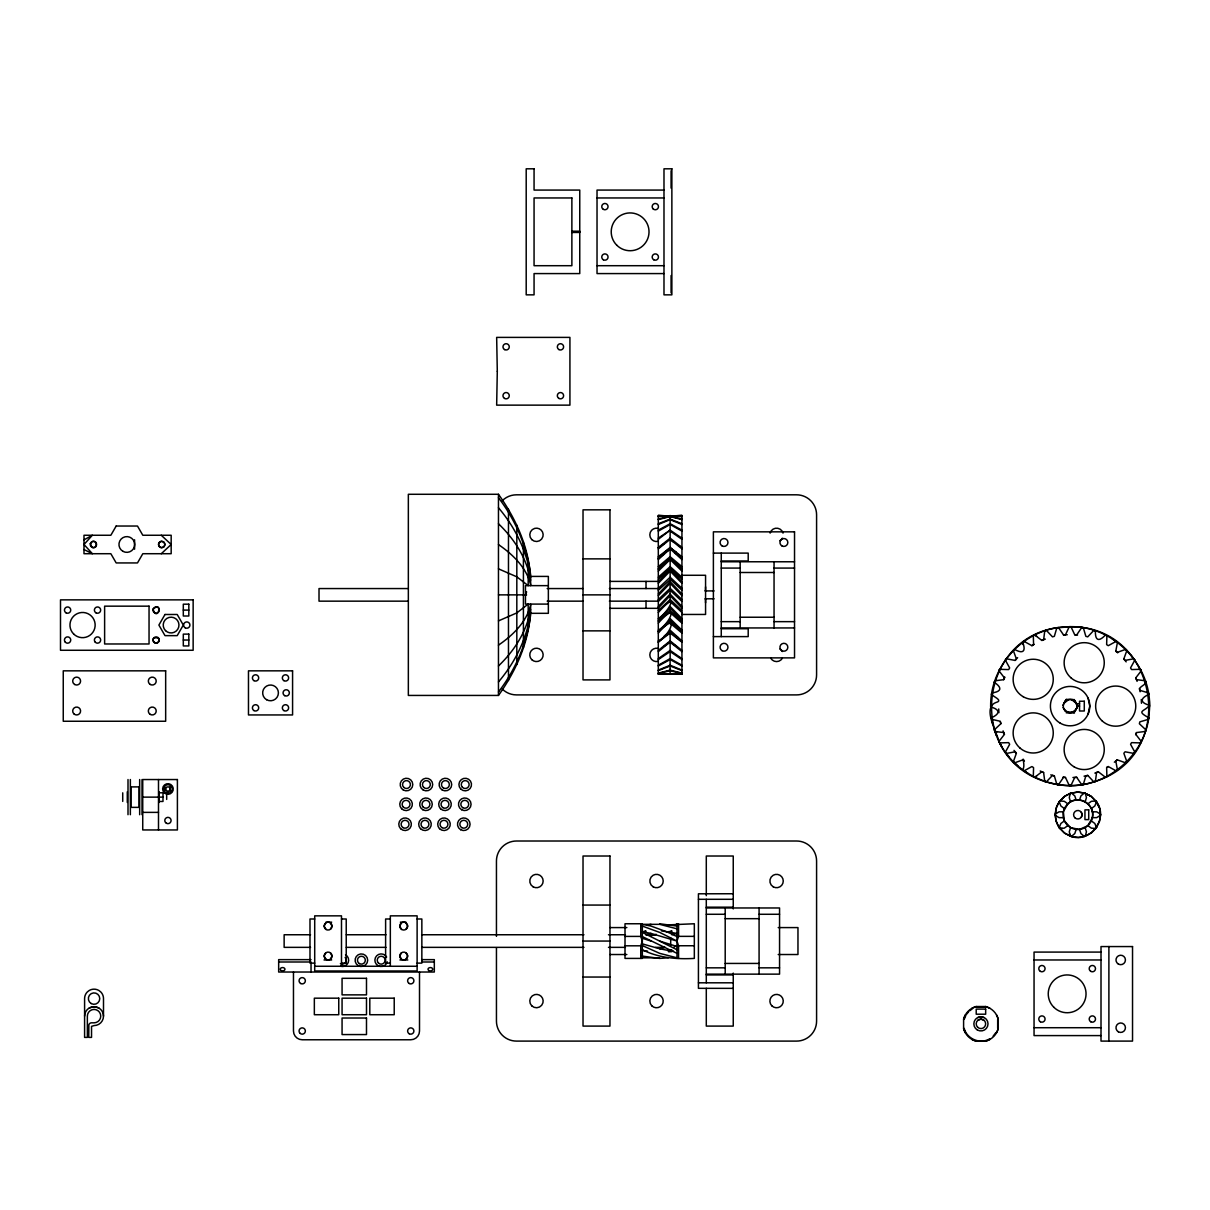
<?xml version="1.0" encoding="UTF-8"?>
<svg xmlns="http://www.w3.org/2000/svg" width="1210" height="1210" viewBox="0 0 1210 1210"><rect width="100%" height="100%" fill="white"/><g stroke="black" fill="none" stroke-linecap="round" stroke-linejoin="round"><path stroke-width="1.5" d="M1000.216 721.251L991.807 719.36L991.55 717.712C1000.413 713.734 1000.08 709.483 990.703 706.958C989.568 668.434 1020.272 632.467 1058.508 627.567L1063.514 634.887L1065.466 634.796L1069.262 626.72C1113.986 625.025 1153.569 666.967 1149.318 711.51C1147.503 756.22 1102.582 792.399 1058.508 784.67C961.405 769.59 973.747 626.236 1070.895 626.735C1159.165 626.205 1179.81 756.326 1093.87 781.857C1057.918 793.866 1015.235 775.791 998.991 741.458C996.737 731.929 982.127 707.744 995.891 702.526C1003.559 700.65 993.788 696.899 991.55 694.525L991.807 692.876C1001.472 691.833 1002.47 687.688 994.333 682.38L994.847 680.791L1003.695 679.672L1004.587 677.539M1067.946 803.727C1077.687 794.047 1095.746 804.378 1092.358 817.673L1096.699 817.627L1100.525 815.268L1099.587 808.235L1095.912 801.02C1109.661 817.597 1090.407 844.126 1070.336 836.14L1069.277 831.754L1070.578 827.61L1079.396 829.455M1136.553 732.595L1135.63 734.636L1136.508 732.564L1145.356 731.445L1145.87 729.857L1139.366 723.746L1139.82 721.856L1148.396 719.36L1148.653 717.712C1135.509 710.467 1144.539 711.919 1149.5 705.279C1140.122 702.753 1139.775 698.488 1148.653 694.525L1148.396 692.861L1139.865 690.365C1137.748 686.206 1147.655 685.208 1145.356 680.791L1136.553 679.642L1135.766 677.872L1141.227 670.809L1140.455 669.311L1131.592 669.584L1130.533 667.935L1134.829 660.131L1133.846 658.769L1125.119 660.403L1123.818 658.966L1126.843 650.572L1125.648 649.377L1117.284 652.371M705.536 590.767L705.566 586.85M990.703 706.958L990.718 705.324M681.941 588.287L670.128 577.246L670.143 569.532L658.3 581.617M681.941 590.223L670.098 579.167L670.128 588.302L681.941 599.495M658.3 583.265L670.128 571.135L670.143 569.577L681.941 581.617M658.3 569.532L670.143 558.067L670.143 566.658L681.941 577.231M681.941 606.452L670.098 594.065L670.128 599.525L658.3 610.596M658.3 539.312L670.143 530.177L658.3 538.132M134.582 549.219L134.582 539.766M681.941 620.201L670.143 608.116L670.128 610.627L658.3 621.32M548.357 585.64L525.458 585.64L525.458 604.092L548.357 604.092M681.941 631.65L670.143 620.201L670.128 621.229M1045.334 639.107L1041.84 640.453L1034.792 634.993L1033.31 635.749L1033.582 644.673L1031.918 645.686L1024.114 641.391L1022.753 642.374C1026.201 651.449 1022.979 654.232 1014.555 649.377L1013.345 650.572L1016.385 658.966L1015.114 660.433L1006.357 658.769L1005.359 660.146L1009.669 667.935L1008.656 669.599L999.732 669.327L998.976 670.824L1004.436 677.872L1003.695 679.672M530.63 611.837L530.524 613.319L548.357 613.319L548.357 576.414L530.524 576.414L530.63 577.896M1077.581 634.978L1074.737 634.781L1070.941 626.72L1069.262 626.72M1062.894 777.259L1065.466 777.44L1069.262 785.517L1070.941 785.517L1074.737 777.501L1076.673 777.289L1081.695 784.67L1083.343 784.413L1085.854 775.882L1087.729 775.383L1093.84 781.887L1095.428 781.373L1096.562 772.57L1098.347 771.783L1105.396 777.243L1106.893 776.487L1106.636 767.609L1108.269 766.55L1116.089 770.846L1117.45 769.862L1115.802 761.135L1117.253 759.835L1125.648 762.86L1126.843 761.665L1123.848 753.301L1125.073 751.788L1133.861 753.422L1134.829 752.106L1130.563 744.316L1131.547 742.637L1140.47 742.91L1141.227 741.412L1135.797 734.379M1063.514 777.334L1058.508 784.67L1056.844 784.413L1054.349 775.897L1052.473 775.383L1046.363 781.887L1044.759 781.373L1043.625 772.57L1041.855 771.783L1034.792 777.243L1033.31 776.487L1033.567 767.609L1031.918 766.55L1024.114 770.846L1022.753 769.862C1025.914 764.75 1020.847 754.949 1024.416 761.09M1074.737 634.781L1076.673 634.947L1081.695 627.567L1083.343 627.824L1085.854 636.339L1087.729 636.853L1093.84 630.349L1095.428 630.864C1094.944 640.574 1098.877 642.207 1105.396 634.993L1106.893 635.749L1106.636 644.627L1108.269 645.686L1116.089 641.391L1117.45 642.374L1115.802 651.101L1117.737 652.795M1076.174 829.425L1074.783 833.554L1071.349 836.473L1070.336 836.14M1079.532 800.037L1080.923 795.908L1084.341 792.989L1091.617 796.694L1096.517 801.837L1094.808 805.996L1091.314 808.582M997.675 1028.349L997.675 1019.38M1100.525 814.254L1099.587 821.227L1095.882 828.502L1091.39 828.154L1087.851 825.628L1092.343 817.809A14.792 14.792 0 0 0 1073.3 800.657A14.792 14.792 0 0 0 1067.976 825.719A14.792 14.792 0 0 0 1092.343 817.809M681.941 642.207L670.128 631.423L664.23 636.082M530.63 585.64C531.19 552.667 517.411 520.723 498.459 494.285L408.345 494.285L408.345 695.432L498.459 695.432C517.411 668.994 531.19 637.05 530.63 604.092M991.534 694.555L991.822 692.906M530.63 614.801C527.106 642.858 515.596 669.599 498.459 692.014M1148.381 719.33L1148.653 717.712M530.63 612.744C527.046 638.381 515.188 662.354 498.459 681.956M1054.349 775.897L1050.749 774.869M1069.247 626.72L1070.895 626.735L1056.829 627.824L1054.349 636.339L1052.473 636.853L1046.363 630.349L1044.744 630.864L1043.655 639.712L1041.84 640.453M1072.756 699.425L1066.237 699.425C1053.592 716.35 1086.61 716.35 1073.966 699.425L1077.838 706.111L1074.692 711.556M530.63 609.462C526.849 631.363 514.341 650.798 498.459 665.984M1022.934 759.835L1014.555 762.86L1013.36 761.665L1016.385 753.27L1014.025 750.366M525.79 594.866L526.592 591.796M1071.304 836.443L1064.951 833.403L1059.189 827.625L1060.898 823.466L1064.392 820.879L1070.442 827.564M1004.754 677.025L1004.436 677.872M1088.092 714.127L1089.786 706.111L1088.092 698.11M530.63 605.182C526.229 622.424 512.692 635.401 498.459 645.157M1085.128 801.852L1086.429 797.708L1085.37 793.321L1078.382 792.051L1070.336 793.321L1069.277 797.692L1070.578 801.852M640.755 958.411L640.755 945.812L642.328 941.077L640.755 936.404L640.755 923.759M678.568 923.759L678.568 936.359L676.995 941.077L678.568 945.751L678.568 958.411M994.317 682.395L994.847 680.822M1145.356 731.445L1145.87 729.857M1043.625 772.57L1040.222 770.997M963.599 1019.183L965.338 1014.948M996.526 1032.78L998.265 1028.53L998.265 1019.138A17.969 17.969 0 0 0 985.666 1006.523L976.213 1006.523A17.969 17.969 0 0 0 963.599 1019.138L963.599 1028.591L965.338 1032.78M964.188 1019.38L965.928 1015.19M1016.385 753.27L1015.114 751.803L1006.357 753.467L1005.374 752.106L1009.669 744.286L1008.656 742.637L999.732 742.91L998.976 741.412L1004.436 734.364L1003.09 730.87M1014.524 649.422L1013.345 650.572M658.3 556.691L670.128 547.691L681.941 556.691M1064.316 820.758L1063.363 811.653L1067.855 803.833L1064.301 801.307L1059.824 800.959C1053.88 808.976 1053.88 820.41 1059.794 828.442L1064.301 828.154L1067.84 825.628M1059.824 800.959L1056.451 807.206L1055.165 815.268L1059.007 817.627L1063.348 817.673M1062.864 705.264L1066.237 699.425M1073.966 712.811L1077.339 706.973M1076.174 800.037L1074.783 795.908L1071.349 792.989L1064.951 796.059L1059.219 801.807L1064.089 796.694L1070.336 793.321M1059.839 800.944L1059.219 801.791L1064.089 796.694M1005.359 660.146L1006.342 658.815M1081.332 817.113L1082.103 814.738L1081.332 812.349M966.851 1013.995L968.681 1011.605M993.183 1036.108L995.951 1032.523M1115.771 651.131L1117.253 652.402M1004.436 734.364L1003.695 732.564L994.847 731.445L994.333 729.857L1000.836 723.746L1000.443 721.947M1015.114 660.433L1017.625 657.665M1087.851 803.833L1091.39 801.307L1095.882 800.959L1096.517 801.837L1090.755 796.059L1084.402 793.019M658.3 594.019L670.143 581.617M658.3 595.698L670.128 583.296L681.941 595.698M658.3 606.452L670.098 594.065L670.143 595.698L658.3 608.116M670.143 608.116L658.3 620.201M658.3 618.597C670.37 610.49 679.173 589.3 658.3 612.502M658.3 571.12L670.128 559.58L681.941 571.12M670.143 620.201L658.3 631.65M658.3 630.168C670.809 623.059 679.082 600.009 658.3 623.12M681.941 601.446L670.143 590.253L658.3 601.446M658.3 599.495L670.143 588.332M658.3 590.223L670.416 579.424M658.3 588.287L670.128 577.246M670.098 601.491L681.941 612.502M161.293 553.711L171.17 544.485L161.263 535.259M658.3 559.564L670.128 548.886L670.143 547.555L658.3 558.067M658.3 579.121L670.143 568.398M670.143 631.665L658.3 642.207M658.3 577.231L670.143 566.658M670.098 612.547L681.941 623.12M658.3 640.861C672.2 633.904 678.356 610.203 658.3 633.042M658.3 568.413L670.098 557.901M1123.818 658.966L1126.177 661.87M658.3 566.613L670.128 556.706L681.941 566.613M658.3 548.871L670.128 539.327L670.143 538.163L658.3 547.51M658.3 631.378L670.143 621.35L681.941 631.378M676.027 646.095L670.098 642.026L658.3 651.6M1046.332 630.365L1044.744 630.864M1114.35 762.194L1117.253 759.835M658.3 558.355L664.23 553.635M681.941 642.026L670.098 633.057L658.3 642.026M658.3 650.42L670.143 640.861L670.098 633.057M325.793 922.943L324.159 926.089L325.793 929.235M330.406 929.235L332.039 926.089L330.406 922.943M325.793 952.875L324.159 956.021L325.793 959.182M330.406 959.182L332.039 956.021L330.406 952.875M401.417 922.943L399.784 926.089L401.417 929.235M406.031 929.235L407.664 926.089L406.031 922.943M401.417 952.875L399.784 956.021L401.417 959.182M406.031 959.182L407.664 956.021L406.031 952.875M969.875 1010.683L972.265 1008.853M977.786 1020.378L980.932 1019.138L984.093 1020.378M667.164 551.427L670.098 549.204M1022.949 644.506L1022.753 642.374L1024.114 641.391M1031.918 645.686L1034.111 644.325M1091.314 820.879L1094.808 823.466L1096.517 827.625L1091.617 832.767L1084.341 836.473L1080.923 833.554L1079.532 829.425L1087.76 825.734M1022.737 642.389L1024.083 641.421M658.3 547.707L664.23 543.638M664.23 646.095L670.143 642.056M658.3 658.603L670.143 650.42L681.941 658.603M658.3 659.586L670.143 651.6L681.941 659.586M1033.31 776.487L1034.792 777.243L1036.607 776.094M681.941 665.228L670.098 658.618L658.3 665.228M658.3 531.114L670.128 524.505L681.941 531.114M1106.681 767.473L1108.269 766.55M658.3 530.131L670.143 523.733L681.941 530.131M681.941 665.984L670.143 659.586L658.3 665.984M83.989 539.872L92.353 535.259L83.989 544.485L92.399 553.711L83.989 549.537M670.098 558.37L681.941 568.413M1033.295 635.764L1034.792 634.993L1036.607 636.142M674.106 946.961L676.995 945.57M1068.611 699.592L1064.059 703.207A6.7 6.7 0 0 1 1076.129 703.207L1077.838 706.111M658.3 524.505L670.128 519.619L681.941 524.505M658.3 523.733L670.143 519.09L681.941 523.733M156.937 643.07C165.634 636.006 146.622 636.006 155.319 643.07M89.328 1007.945L94.047 1006.675L98.781 1007.945M645.807 930.989L642.328 932.411L676.995 949.744M676.995 928.826L659.662 924.349L642.328 924.349L650.995 926.073L668.328 932.411L671.792 930.989M977.786 1017.565L980.932 1016.778L984.093 1017.565M989.598 1038.876C980.191 1044.533 966.835 1038.997 964.188 1028.349M972.023 1008.263L976.258 1006.523M963.599 1028.591A17.969 17.969 0 0 0 976.213 1041.19L985.666 1041.19L989.856 1039.45M498.459 620.896L516.821 612.91L528.18 604.092L528.18 630.546M1094.853 773.114L1098.347 771.783M658.3 670.113L670.143 665.228L681.941 670.113M658.3 670.642L670.143 665.984L681.941 670.642M658.3 516.579L681.941 515.46L681.941 674.257L658.3 674.257L658.3 515.46L681.941 516.579M1093.84 781.887L1095.428 781.373L1093.87 781.857M658.3 519.604L670.128 516.579L681.941 519.604M658.3 519.09L670.143 516.307L681.941 519.09M670.143 670.642L658.3 673.425L670.143 674.257L681.941 673.41L670.143 670.642L670.128 669.236M645.807 934.77L650.995 933.424L676.995 941.077L659.662 932.411L642.328 926.073M650.995 935.663L656.198 934.317M671.792 934.77L676.995 933.424L661.401 930.838M642.328 943.891L659.662 948.746L664.865 947.4M658.3 673.153L670.098 670.113L681.941 673.153M1056.844 784.413L1058.508 784.67M1084.069 776.17L1087.745 775.428M1092.358 811.789L1096.699 811.834L1100.525 814.194M647.531 925.03L650.995 924.349M664.865 925.03L694.328 923.759L694.328 958.411C676.587 959.424 658.421 957.866 642.328 949.744M673.531 925.03L676.995 924.349M659.662 948.746L668.328 950.47L671.792 949.774M1070.381 793.321L1077.308 792.051L1084.341 792.989M1081.695 784.67L1083.343 784.413L1081.725 784.655M680.474 673.35L658.3 674.257M976.455 1007.113L985.424 1007.113M645.807 931.277L642.328 931.7L650.995 933.424M668.328 931.7L671.792 931.277M671.792 951.12L668.328 951.544L671.792 951.695M658.3 516.307L668.646 516.141M671.595 516.141L681.941 516.307M642.328 957.821L659.662 957.821M668.328 957.821L659.662 958.411L642.328 956.097M1095.383 630.864L1093.825 630.334M1063.514 634.947L1067.25 634.736M1072.937 777.485L1076.673 777.289M676.027 515.778L681.941 515.46M663.987 190.076L597.029 190.076L597.029 273.581L663.987 273.581M597.029 197.956L663.987 197.956M571.876 231.201L579.756 231.201M571.876 231.745L579.756 231.745M571.876 232.456L579.756 232.456M597.029 265.701L663.987 265.701M713.386 553.106L748.203 553.106L748.203 560.986L721.266 560.986M583.023 558.869L609.961 558.869M721.266 561.773L794.531 561.773M721.266 568.08L740.172 568.08M774.052 568.08L794.531 568.08M670.098 568.443L681.941 579.121M740.172 572.496L774.052 572.496M681.956 575.279L705.566 575.279L705.566 614.453L681.956 614.453M610.021 581.39L658.588 581.39M407.634 588.559L319.016 588.559L319.016 601.158L407.634 601.158M547.177 588.559L582.993 588.559M609.401 588.559L658.421 588.559M670.098 590.253L670.098 595.698M705.006 590.919L714.066 590.919M498.459 594.866L526.592 594.866M583.023 594.866L609.961 594.866M705.006 598.799L714.066 598.799M670.143 599.54L681.623 610.294M547.177 601.158L582.993 601.158M609.401 601.158L658.421 601.158M610.021 608.327L658.588 608.327M183.3 610.097L188.821 610.097M670.098 610.642L681.941 621.32M740.172 617.236L774.052 617.236M721.266 621.653L740.172 621.653M774.052 621.653L794.531 621.653M721.266 627.945L794.531 627.945M721.266 628.731L748.203 628.731L748.203 636.611L713.386 636.611M583.023 630.864L609.961 630.864M183.3 640.029L188.821 640.029M1076.25 703.736L1079.547 703.736M1076.794 706.111L1079.547 706.111M1066.237 712.811L1074.51 712.811M159.206 792.792L162.987 792.792L162.987 801.459L159.206 801.459M142.735 797.133L158.495 797.133M159.206 797.133L162.987 797.133M142.735 812.379L158.495 812.379M733.245 893.751L698.427 893.797L698.427 988.328L733.245 988.358M698.427 899.302L733.245 899.302M583.023 905.065L609.961 905.065M706.292 907.182L733.245 907.182M706.292 907.969L779.558 907.969L779.558 974.141L706.292 974.141M706.292 914.276L725.198 914.276M759.078 914.276L779.558 914.276M725.198 918.677L759.078 918.677M314.706 918.995L309.987 918.995L309.987 963.115L314.706 963.115M341.492 918.995L346.226 918.995L346.226 963.115L341.492 963.115M390.331 918.995L385.612 918.995L385.612 963.115L390.331 963.115M417.117 918.995L421.851 918.995L421.851 963.115L417.117 963.115M325.883 922.156L331.646 922.156M400.359 922.156L405.94 922.156M610.021 927.586L626.856 927.586M778.212 927.586L797.965 927.586L797.965 954.524L778.212 954.524M310.546 934.755L284.138 934.755L284.138 947.354L310.546 947.354M346.302 934.755L385.975 934.755M421.624 934.755L583.961 934.755M608.464 934.755L625.434 934.755M646.185 934.755L655.608 934.755M625.01 936.404L640.755 936.404M678.568 936.359L694.328 936.359M583.023 941.062L609.961 941.062M625.01 945.812L640.755 945.812M678.568 945.751L694.328 945.751M346.302 947.354L385.975 947.354M421.624 947.354L583.961 947.354M608.464 947.354L625.434 947.354M655.608 947.354L665.031 947.354M1101.009 952.088L1034.051 952.088L1034.051 1035.594L1101.009 1035.594M610.021 954.524L626.856 954.524M311.03 959.636L278.663 959.636L278.663 972.023L434.314 972.023L434.314 959.636L421.73 959.636M324.023 959.969L331.646 959.969M399.92 959.969L407.815 959.969M1034.051 959.969L1101.009 959.969M278.663 961.995L311.03 961.995L311.03 972.023M421.73 961.995L434.314 961.995M725.198 963.432L759.078 963.432M314.706 966.261L417.117 966.261M706.292 967.834L725.198 967.834M759.078 967.834L779.558 967.834M706.292 974.927L733.245 974.927M583.023 977.045L609.961 977.045M698.427 982.807L733.245 982.807M1034.051 1027.714L1101.009 1027.714M1059.794 828.442L1062.335 828.457M658.3 515.46L664.23 515.778M681.941 674.257L659.783 673.35M659.662 923.759L676.995 926.073M1063.514 777.289L1065.466 777.44M668.328 950.47L673.531 951.12M642.328 950.47L647.531 951.12M1071.349 836.473L1078.382 837.411L1085.309 836.14L1086.429 831.769L1085.128 827.61M676.995 957.821L659.662 953.344L642.328 945.57M1063.348 811.789L1059.007 811.834L1055.165 814.194L1056.118 821.227L1059.173 827.61M994.847 731.445L996.934 731.914M1022.798 769.893L1027.895 773.371M676.995 946.492L659.662 941.077M642.328 938.279L650.995 941.077M498.459 568.836L516.821 576.822L528.18 585.625L528.18 559.186M985.606 1006.523L989.856 1008.263M972.023 1039.45L976.258 1041.19M676.995 953.344L642.328 936.601M1126.797 650.541L1125.633 649.362M1013.36 761.665L1017.897 765.945M670.098 673.395L670.098 659.359M1064.392 808.582L1060.898 805.996L1059.189 801.837M1084.387 793.019L1090.755 796.059M1071.591 699.592L1076.129 703.207M668.328 932.411L676.995 936.601M1106.893 635.749L1105.38 634.978L1106.847 635.749M1033.34 776.487L1034.792 777.243M672.049 541.112L674.152 542.443M670.143 530.177L681.941 538.132M1005.404 752.151L1009.17 757.052M670.128 531.13L681.941 539.312M1117.405 642.344L1112.308 638.85M677.509 544.651L681.941 547.707M678.099 637.64L676.027 636.082M670.098 547.737L676.451 552.395M498.459 544.576C512.692 554.331 526.229 567.308 530.63 584.536M676.027 553.635L674.983 552.819M681.941 651.6L670.143 642.207M681.941 650.42L670.143 640.892M679.581 556.464L681.941 558.355M681.941 547.51L670.143 538.163L670.128 539.327L681.941 548.871M681.941 633.042L670.143 623.15M681.941 640.861L670.143 630.213M1141.196 670.794L1140.47 669.327M998.991 741.458L1001.956 746.888M681.941 558.067L670.143 547.555L670.128 548.886L681.941 559.564M670.143 558.112L681.941 569.532M681.941 630.168L670.143 618.643M670.128 571.135L681.941 583.265M681.941 618.597L670.143 606.512M681.941 608.116L670.143 595.698M670.143 581.662L681.941 594.019M1059.189 827.625L1064.089 832.767L1070.305 836.125L1069.519 833.705M498.459 523.748C514.341 538.934 526.849 558.37 530.63 580.271M994.333 729.857L996.42 735.725M498.459 507.761C515.188 527.363 527.046 551.352 530.63 576.989M1134.829 660.131L1131.017 655.185M498.459 497.718C515.596 520.134 527.106 546.875 530.63 574.916M1063.136 707.457L1065.466 711.48M991.55 717.757L992.699 723.837M1095.897 801.005L1099.255 807.206M996.526 1014.948L998.265 1019.183M1135.766 677.872L1137.097 681.351M1145.341 680.761L1145.84 682.349M1000.836 723.746L1000.322 721.553M1139.366 688.49L1140.122 691.772M1148.381 692.846L1148.638 694.495M1141.272 699.531L1141.469 703.282M998.719 708.954L998.916 712.69M670.128 658.769L670.143 659.586M1149.318 700.726L1149.485 706.912M705.536 598.965L705.566 602.867M1108.889 946.568L1108.889 1041.099M774.052 561.773L774.052 627.945M759.078 907.969L759.078 974.141M740.172 561.773L740.172 627.945M733.245 908.937L733.245 856.014L706.292 856.014L706.292 895.702M733.245 973.082L733.245 1026.095L706.292 1026.095L706.292 988.298M725.198 907.969L725.198 974.141M721.266 553.106L721.266 636.611M706.292 899.302L706.292 982.807M676.995 923.759L676.995 958.411M671.081 170.776L671.081 188.11M671.081 275.547L671.081 292.88M670.688 937.901L670.688 945.509M670.128 515.46L670.128 556.676M670.098 568.398L670.098 569.577M670.098 642.026L670.143 650.451M670.143 651.237L670.143 658.633M646.019 581.39L646.019 588.574M646.019 601.143L646.019 608.327M523.416 541.853L523.416 647.879M516.821 525.14L516.821 664.592M508.472 509.213L508.472 680.504M498.459 494.285L498.459 695.432M496.448 936.343L496.448 861.021A20.01 20.01 0 0 1 516.458 841.01L796.573 841.01A20.01 20.01 0 0 1 816.584 861.021L816.584 1021.089A20.01 20.01 0 0 1 796.573 1041.099L516.458 1041.099A20.01 20.01 0 0 1 496.448 1021.089L496.448 947.642M419.507 972.023L419.507 1031.026A8.742 8.742 0 0 1 410.765 1039.768L302.213 1039.768A8.742 8.742 0 0 1 293.47 1031.026L293.47 972.023M390.331 966.261L390.331 915.849L417.117 915.849L417.117 970.995L314.706 970.995L314.706 915.849L341.492 915.849L341.492 966.261M166.678 794.834L166.678 799.432M159.206 791.794L159.206 802.457M158.495 779.542L158.495 829.954M142.024 779.542L142.024 814.708M139.664 779.542L139.664 814.708M130.362 779.542L130.362 814.708M128.003 779.542L128.003 814.708M127.292 791.794L127.292 802.457M122.724 792.837L122.724 801.413M103.5 1016.128L103.5 998.598A9.453 9.453 0 0 0 100.732 991.913L98.781 990.415A9.453 9.453 0 0 0 89.328 990.415L87.362 991.913A9.453 9.453 0 0 0 84.594 998.598L84.594 1037.393L87.362 1037.393L87.362 1016.128A6.7 6.7 0 0 1 94.047 1009.427A6.7 6.7 0 0 1 100.748 1016.128A6.7 6.7 0 0 1 94.047 1022.828L91.537 1022.813A2.768 2.768 0 0 0 88.859 1024.87L88.769 1037.393L91.537 1037.393L91.537 1026.367L94.047 1025.581A9.453 9.453 0 0 0 103.5 1016.128A9.453 9.453 0 0 0 94.047 1006.675A9.453 9.453 0 0 0 84.594 1016.128M387.261 961.829A6.307 6.307 0 0 1 378.034 965.656A6.307 6.307 0 0 1 376.718 955.749A6.307 6.307 0 0 1 386.64 957.049M345.531 954.75A6.307 6.307 0 0 1 340.736 966.291M345.152 957.413A3.933 3.933 0 0 1 340.403 963.614M170.671 790.569A3.146 3.146 0 0 1 170.171 791.219M167.948 792.142A3.146 3.146 0 0 1 167.131 792.036M165.21 790.569A3.146 3.146 0 0 1 164.908 789.812M164.908 788.179A3.146 3.146 0 0 1 165.21 787.423M170.171 786.772A3.146 3.146 0 0 1 170.671 787.423M1076.129 709.03A6.7 6.7 0 0 1 1064.059 709.03M782.371 538.178A6.7 6.7 0 0 1 779.921 540.643M770.105 533.111A6.7 6.7 0 0 1 783.036 533.111M502.301 500.683A20.01 20.01 0 0 1 516.458 494.814L796.573 494.814A20.01 20.01 0 0 1 816.584 514.825L816.584 674.893A20.01 20.01 0 0 1 796.573 694.903L516.458 694.903A20.01 20.01 0 0 1 502.301 689.05M658.255 661.356A6.7 6.7 0 0 1 649.815 654.897A6.7 6.7 0 0 1 658.255 648.424M782.371 658.24A6.7 6.7 0 0 1 770.77 658.24M779.921 649.089A6.7 6.7 0 0 1 782.371 651.54M658.255 541.309A6.7 6.7 0 0 1 649.815 534.835A6.7 6.7 0 0 1 658.255 528.377M998.265 1028.591A17.969 17.969 0 0 1 985.666 1041.19M670.143 523.733L670.143 523.764M1140.47 742.864L1141.227 741.412L1140.47 742.91M90.402 543.683L91.869 547.222A3.222 3.176 82.5 0 0 96.18 546.073L96.165 542.912A3.222 3.176 -82.5 0 0 91.869 541.762L90.402 543.683M153.08 609.28C157.376 622.968 163.653 599.57 153.08 609.28M164.878 544.485L163.955 546.723L161.716 547.646A3.207 3.176 -82.5 0 1 158.994 546.073L158.571 544.485A3.146 3.101 82.5 0 1 158.994 542.912A3.207 3.176 82.5 0 1 161.716 541.339L163.955 542.261L164.878 544.485A3.146 3.146 0 0 1 160.143 547.222A3.146 3.146 0 0 1 160.143 541.762A3.146 3.146 0 0 1 164.878 544.485M1133.861 753.422L1134.829 752.106L1133.846 753.467M1125.663 762.814L1126.843 761.665L1125.648 762.86M999.732 669.327L998.961 670.839L999.732 669.372M116.175 526.032L110.851 535.259L83.989 535.259L83.989 553.711L110.851 553.711L116.175 562.937L137.486 562.937L142.81 553.711L171.17 553.711L171.17 535.259L142.81 535.259L137.486 526.032L116.175 526.032M164.999 614.483L158.888 625.071L164.999 635.643L177.204 635.643L183.3 625.071L177.204 614.483L164.999 614.483M170.307 788.996L169.128 791.038L166.768 791.038L165.589 788.996L166.859 786.954L169.128 786.954L170.307 788.996M1116.119 770.815L1117.45 769.862L1116.119 770.815M1105.426 777.213L1106.893 776.487L1105.396 777.243M497.295 371.273L496.66 405.138L569.925 405.138L569.925 337.393L496.66 337.393L497.295 371.273M1069.307 785.502L1070.941 785.517L1069.307 785.502M1083.343 627.824L1081.679 627.567L1083.313 627.839M1044.805 781.373L1046.363 781.887L1044.805 781.373M534.064 168.81L526.199 168.81L526.199 294.847L534.064 294.847L534.064 273.581L579.756 273.581L579.756 190.076L534.064 190.076L534.064 168.81M671.868 168.81L663.987 168.81L663.987 294.847L671.868 294.847L671.868 168.81M571.876 197.956L534.064 197.956L534.064 265.701L571.876 265.701L571.876 197.956M609.961 509.833L583.023 509.833L583.023 679.899L609.961 679.899L609.961 509.833M794.531 531.84L713.386 531.84L713.386 657.877L794.531 657.877L794.531 531.84M193.146 599.858L60.5 599.858L60.5 650.269L193.146 650.269L193.146 599.858M188.821 604.183L183.3 604.183L183.3 616.011L188.821 616.011L188.821 604.183M149.042 606.165L104.62 606.165L104.62 643.977L149.042 643.977L149.042 606.165M188.821 634.116L183.3 634.116L183.3 645.943L188.821 645.943L188.821 634.116M165.664 670.839L63.253 670.839L63.253 721.251L165.664 721.251L165.664 670.839M292.578 670.839L248.474 670.839L248.474 714.944L292.578 714.944L292.578 670.839M1084.281 701.24L1079.547 701.24L1079.547 710.996L1084.281 710.996L1084.281 701.24M177.401 779.542L142.735 779.542L142.735 829.954L177.401 829.954L177.401 779.542M138.953 786.893L131.073 786.893L131.073 807.372L138.953 807.372L138.953 786.893M1088.728 809.853L1084.947 809.853L1084.947 819.609L1088.728 819.609L1088.728 809.853M609.961 856.014L583.023 856.014L583.023 1026.095L609.961 1026.095L609.961 856.014M642.328 923.759L625.01 923.759L625.01 958.411L642.328 958.411L642.328 923.759M1132.53 946.568L1101.009 946.568L1101.009 1041.099L1132.53 1041.099L1132.53 946.568M366.494 978.315L342.067 978.315L342.067 994.862L366.494 994.862L366.494 978.315M338.755 998.174L314.343 998.174L314.343 1014.721L338.755 1014.721L338.755 998.174M366.494 998.174L342.067 998.174L342.067 1014.721L366.494 1014.721L366.494 998.174M394.218 998.174L369.806 998.174L369.806 1014.721L394.218 1014.721L394.218 998.174M985.666 1009.095L976.213 1009.095L976.213 1014.207L985.666 1014.207L985.666 1009.095M366.494 1018.018L342.067 1018.018L342.067 1034.565L366.494 1034.565L366.494 1018.018M1096.472 827.67L1095.7 825.235L1096.472 827.67M358.236 965.656A6.307 6.307 0 0 0 367.689 960.196A6.307 6.307 0 0 0 358.236 954.75A6.307 6.307 0 0 0 358.236 965.656M359.415 963.614A3.933 3.933 0 0 0 365.329 960.196A3.933 3.933 0 0 0 359.415 956.792A3.933 3.933 0 0 0 359.415 963.614M378.397 962.994A3.933 3.933 0 0 0 384.992 961.224A3.933 3.933 0 0 0 380.167 956.399A3.933 3.933 0 0 0 378.397 962.994M281.416 970.677A2.36 1.664 0 0 0 284.955 969.24A2.36 1.664 0 0 0 281.416 967.788A2.36 1.664 0 0 0 281.416 970.677M429.202 970.677A2.36 1.664 0 0 0 432.741 969.24A2.36 1.664 0 0 0 429.202 967.788A2.36 1.664 0 0 0 429.202 970.677M409.192 1033.748A3.146 3.146 0 0 0 413.911 1031.026A3.146 3.146 0 0 0 409.192 1028.288A3.146 3.146 0 0 0 409.192 1033.748M300.64 983.488A3.146 3.146 0 0 0 305.359 980.766A3.146 3.146 0 0 0 300.64 978.028A3.146 3.146 0 0 0 300.64 983.488M299.989 1033.249A3.146 3.146 0 0 0 305.253 1031.843A3.146 3.146 0 0 0 301.396 1027.971A3.146 3.146 0 0 0 299.989 1033.249M409.192 983.488A3.146 3.146 0 0 0 413.911 980.766A3.146 3.146 0 0 0 409.192 978.028A3.146 3.146 0 0 0 409.192 983.488M462.417 787.332A3.933 3.933 0 0 0 469.011 785.577A3.933 3.933 0 0 0 464.186 780.753A3.933 3.933 0 0 0 462.417 787.332M423.606 787.332A3.933 3.933 0 0 0 430.2 785.577A3.933 3.933 0 0 0 425.375 780.753A3.933 3.933 0 0 0 423.606 787.332M443.435 787.967A3.933 3.933 0 0 0 449.349 784.549A3.933 3.933 0 0 0 443.435 781.146A3.933 3.933 0 0 0 443.435 787.967M423.243 790.009A6.307 6.307 0 0 0 432.696 784.549A6.307 6.307 0 0 0 423.243 779.089A6.307 6.307 0 0 0 423.243 790.009M442.255 790.009A6.307 6.307 0 0 0 451.708 784.549A6.307 6.307 0 0 0 442.255 779.089A6.307 6.307 0 0 0 442.255 790.009M460.753 789.011A6.307 6.307 0 0 0 471.295 786.182A6.307 6.307 0 0 0 463.581 778.469A6.307 6.307 0 0 0 460.753 789.011M403.338 790.009A6.307 6.307 0 0 0 412.791 784.549A6.307 6.307 0 0 0 403.338 779.089A6.307 6.307 0 0 0 403.338 790.009M403.701 787.332A3.933 3.933 0 0 0 410.296 785.577A3.933 3.933 0 0 0 405.471 780.753A3.933 3.933 0 0 0 403.701 787.332M403.278 807.055A3.933 3.933 0 0 0 409.872 805.3A3.933 3.933 0 0 0 405.048 800.476A3.933 3.933 0 0 0 403.278 807.055M443.011 807.69A3.933 3.933 0 0 0 448.925 804.272A3.933 3.933 0 0 0 443.011 800.869A3.933 3.933 0 0 0 443.011 807.69M462.81 807.69A3.933 3.933 0 0 0 468.724 804.272A3.933 3.933 0 0 0 462.81 800.869A3.933 3.933 0 0 0 462.81 807.69M422.819 809.732A6.307 6.307 0 0 0 432.272 804.272A6.307 6.307 0 0 0 422.819 798.812A6.307 6.307 0 0 0 422.819 809.732M440.531 808.734A6.307 6.307 0 0 0 451.073 805.905A6.307 6.307 0 0 0 443.344 798.192A6.307 6.307 0 0 0 440.531 808.734M401.599 808.734A6.307 6.307 0 0 0 412.156 805.905A6.307 6.307 0 0 0 404.427 798.192A6.307 6.307 0 0 0 401.599 808.734M461.63 809.732A6.307 6.307 0 0 0 471.083 804.272A6.307 6.307 0 0 0 461.63 798.812A6.307 6.307 0 0 0 461.63 809.732M423.182 807.055A3.933 3.933 0 0 0 429.777 805.3A3.933 3.933 0 0 0 424.952 800.476A3.933 3.933 0 0 0 423.182 807.055M439.533 828.699A6.307 6.307 0 0 0 450.075 825.87A6.307 6.307 0 0 0 442.361 818.157A6.307 6.307 0 0 0 439.533 828.699M442.013 827.655A3.933 3.933 0 0 0 447.927 824.237A3.933 3.933 0 0 0 442.013 820.834A3.933 3.933 0 0 0 442.013 827.655M420.52 828.699A6.307 6.307 0 0 0 431.062 825.87A6.307 6.307 0 0 0 423.349 818.157A6.307 6.307 0 0 0 420.52 828.699M461.812 827.655A3.933 3.933 0 0 0 467.726 824.237A3.933 3.933 0 0 0 461.812 820.834A3.933 3.933 0 0 0 461.812 827.655M460.632 829.697A6.307 6.307 0 0 0 470.085 824.237A6.307 6.307 0 0 0 460.632 818.777A6.307 6.307 0 0 0 460.632 829.697M423.001 827.655A3.933 3.933 0 0 0 428.915 824.237A3.933 3.933 0 0 0 423.001 820.834A3.933 3.933 0 0 0 423.001 827.655M403.096 827.655A3.933 3.933 0 0 0 409.01 824.237A3.933 3.933 0 0 0 403.096 820.834A3.933 3.933 0 0 0 403.096 827.655M400.616 828.699A6.307 6.307 0 0 0 411.158 825.87A6.307 6.307 0 0 0 403.429 818.157A6.307 6.307 0 0 0 400.616 828.699M91.204 1003.544A5.717 5.717 0 0 0 99.764 998.598A5.717 5.717 0 0 0 91.204 993.652A5.717 5.717 0 0 0 91.204 1003.544M91.869 547.222A3.146 3.146 0 0 0 96.588 544.485A3.146 3.146 0 0 0 91.869 541.762A3.146 3.146 0 0 0 91.869 547.222M122.891 551.306A7.88 7.88 0 0 0 134.703 544.485A7.88 7.88 0 0 0 122.891 537.663A7.88 7.88 0 0 0 122.891 551.306M165.8 792.716A4.295 4.295 0 0 0 172.243 788.996A4.295 4.295 0 0 0 165.8 785.275A4.295 4.295 0 0 0 165.8 792.716M164.167 792.762A5.339 5.339 0 0 0 173.09 790.372A5.339 5.339 0 0 0 166.572 783.853A5.339 5.339 0 0 0 164.167 792.762M166.375 823.239A3.146 3.146 0 0 0 171.094 820.501A3.146 3.146 0 0 0 166.375 817.778A3.146 3.146 0 0 0 166.375 823.239M400.933 958.804A3.933 3.933 0 0 0 407.528 957.049A3.933 3.933 0 0 0 402.703 952.225A3.933 3.933 0 0 0 400.933 958.804M401.75 929.507A3.933 3.933 0 0 0 407.664 926.089A3.933 3.933 0 0 0 401.75 922.685A3.933 3.933 0 0 0 401.75 929.507M326.125 929.507A3.933 3.933 0 0 0 332.039 926.089A3.933 3.933 0 0 0 326.125 922.685A3.933 3.933 0 0 0 326.125 929.507M326.125 959.439A3.933 3.933 0 0 0 332.039 956.021A3.933 3.933 0 0 0 326.125 952.618A3.933 3.933 0 0 0 326.125 959.439M74.672 684.482A3.933 3.933 0 0 0 80.586 681.079A3.933 3.933 0 0 0 74.672 677.66A3.933 3.933 0 0 0 74.672 684.482M150.297 684.482A3.933 3.933 0 0 0 156.211 681.079A3.933 3.933 0 0 0 150.297 677.66A3.933 3.933 0 0 0 150.297 684.482M150.297 714.414A3.933 3.933 0 0 0 156.211 711.011A3.933 3.933 0 0 0 150.297 707.593A3.933 3.933 0 0 0 150.297 714.414M73.855 713.794A3.933 3.933 0 0 0 80.45 712.024A3.933 3.933 0 0 0 75.625 707.2A3.933 3.933 0 0 0 73.855 713.794M284.622 695.614A3.146 3.146 0 0 0 289.356 692.891A3.146 3.146 0 0 0 284.622 690.169A3.146 3.146 0 0 0 284.622 695.614M266.593 699.713A7.88 7.88 0 0 0 278.406 692.891A7.88 7.88 0 0 0 266.593 686.07A7.88 7.88 0 0 0 266.593 699.713M283.911 710.588A3.146 3.146 0 0 0 288.645 707.865A3.146 3.146 0 0 0 283.911 705.127A3.146 3.146 0 0 0 283.911 710.588M283.911 680.655A3.146 3.146 0 0 0 288.645 677.918A3.146 3.146 0 0 0 283.911 675.195A3.146 3.146 0 0 0 283.911 680.655M253.979 710.588A3.146 3.146 0 0 0 258.713 707.865A3.146 3.146 0 0 0 253.979 705.127A3.146 3.146 0 0 0 253.979 710.588M253.979 680.655A3.146 3.146 0 0 0 258.713 677.918A3.146 3.146 0 0 0 253.979 675.195A3.146 3.146 0 0 0 253.979 680.655M73.644 633.98A12.599 12.599 0 0 0 94.728 628.323A12.599 12.599 0 0 0 79.3 612.895A12.599 12.599 0 0 0 73.644 633.98M165.528 630.637A7.88 7.88 0 0 0 178.702 627.098A7.88 7.88 0 0 0 169.052 617.448A7.88 7.88 0 0 0 165.528 630.637M95.953 612.82A3.146 3.146 0 0 0 100.672 610.097A3.146 3.146 0 0 0 95.953 607.375A3.146 3.146 0 0 0 95.953 612.82M66.021 612.82A3.146 3.146 0 0 0 70.74 610.097A3.146 3.146 0 0 0 66.021 607.375A3.146 3.146 0 0 0 66.021 612.82M65.355 642.253A3.146 3.146 0 0 0 70.634 640.846A3.146 3.146 0 0 0 66.777 636.989A3.146 3.146 0 0 0 65.355 642.253M95.303 642.253A3.146 3.146 0 0 0 100.566 640.846A3.146 3.146 0 0 0 96.709 636.989A3.146 3.146 0 0 0 95.303 642.253M154.547 612.82A3.146 3.146 0 0 0 159.281 610.097A3.146 3.146 0 0 0 154.547 607.375A3.146 3.146 0 0 0 154.547 612.82M153.897 642.253A3.146 3.146 0 0 0 159.175 640.846A3.146 3.146 0 0 0 155.319 636.989A3.146 3.146 0 0 0 153.897 642.253M185.19 627.793A3.146 3.146 0 0 0 189.925 625.071A3.146 3.146 0 0 0 185.19 622.333A3.146 3.146 0 0 0 185.19 627.793M1070.774 677.645A20.056 20.056 0 0 0 1103.822 666.907A20.056 20.056 0 0 0 1077.989 643.659A20.056 20.056 0 0 0 1070.774 677.645M1023.176 696.688A20.056 20.056 0 0 0 1053.26 679.309A20.056 20.056 0 0 0 1023.176 661.93A20.056 20.056 0 0 0 1023.176 696.688M1019.773 747.841A20.056 20.056 0 0 0 1052.821 737.102A20.056 20.056 0 0 0 1027.003 713.855A20.056 20.056 0 0 0 1019.773 747.841M1074.162 766.868A20.056 20.056 0 0 0 1104.261 749.489A20.056 20.056 0 0 0 1074.162 732.126A20.056 20.056 0 0 0 1074.162 766.868M1102.28 721.024A20.056 20.056 0 0 0 1135.328 710.285A20.056 20.056 0 0 0 1109.509 687.038A20.056 20.056 0 0 0 1102.28 721.024M1060.247 723.172A19.693 19.693 0 0 0 1089.786 706.111A19.693 19.693 0 0 0 1060.247 689.065A19.693 19.693 0 0 0 1060.247 723.172M1074.843 817.733A4.25 4.25 0 0 0 1081.967 815.827A4.25 4.25 0 0 0 1076.749 810.624A4.25 4.25 0 0 0 1074.843 817.733M558.899 349.569A3.146 3.146 0 0 0 563.618 346.846A3.146 3.146 0 0 0 558.899 344.124A3.146 3.146 0 0 0 558.899 349.569M504.54 398.423A3.146 3.146 0 0 0 509.274 395.685A3.146 3.146 0 0 0 504.54 392.963A3.146 3.146 0 0 0 504.54 398.423M504.54 349.569A3.146 3.146 0 0 0 509.274 346.846A3.146 3.146 0 0 0 504.54 344.124A3.146 3.146 0 0 0 504.54 349.569M558.899 398.423A3.146 3.146 0 0 0 563.618 395.685A3.146 3.146 0 0 0 558.899 392.963A3.146 3.146 0 0 0 558.899 398.423M616.752 245.191A18.906 18.906 0 0 0 648.379 236.721A18.906 18.906 0 0 0 625.222 213.565A18.906 18.906 0 0 0 616.752 245.191M603.336 209.345A3.146 3.146 0 0 0 608.055 206.623A3.146 3.146 0 0 0 603.336 203.885A3.146 3.146 0 0 0 603.336 209.345M653.748 259.772A3.146 3.146 0 0 0 658.467 257.034A3.146 3.146 0 0 0 653.748 254.312A3.146 3.146 0 0 0 653.748 259.772M603.336 259.772A3.146 3.146 0 0 0 608.055 257.034A3.146 3.146 0 0 0 603.336 254.312A3.146 3.146 0 0 0 603.336 259.772M653.097 208.846A3.146 3.146 0 0 0 658.361 207.439A3.146 3.146 0 0 0 654.504 203.582A3.146 3.146 0 0 0 653.097 208.846M722.052 650.662A3.933 3.933 0 0 0 727.966 647.244A3.933 3.933 0 0 0 722.052 643.841A3.933 3.933 0 0 0 722.052 650.662M781.917 545.892A3.933 3.933 0 0 0 787.831 542.473A3.933 3.933 0 0 0 781.917 539.07A3.933 3.933 0 0 0 781.917 545.892M781.917 650.662A3.933 3.933 0 0 0 787.831 647.244A3.933 3.933 0 0 0 781.917 643.841A3.933 3.933 0 0 0 781.917 650.662M722.052 545.892A3.933 3.933 0 0 0 727.966 542.473A3.933 3.933 0 0 0 722.052 539.07A3.933 3.933 0 0 0 722.052 545.892M531.735 539.569A6.7 6.7 0 0 0 542.927 536.574A6.7 6.7 0 0 0 534.729 528.377A6.7 6.7 0 0 0 531.735 539.569M531.735 659.631A6.7 6.7 0 0 0 542.927 656.622A6.7 6.7 0 0 0 534.729 648.424A6.7 6.7 0 0 0 531.735 659.631M1053.774 1007.204A18.906 18.906 0 0 0 1085.4 998.734A18.906 18.906 0 0 0 1062.244 975.578A18.906 18.906 0 0 0 1053.774 1007.204M1040.358 971.358A3.146 3.146 0 0 0 1045.077 968.635A3.146 3.146 0 0 0 1040.358 965.898A3.146 3.146 0 0 0 1040.358 971.358M1090.77 1021.769A3.146 3.146 0 0 0 1095.504 1019.047A3.146 3.146 0 0 0 1090.77 1016.309A3.146 3.146 0 0 0 1090.77 1021.769M1040.358 1021.769A3.146 3.146 0 0 0 1045.077 1019.047A3.146 3.146 0 0 0 1040.358 1016.309A3.146 3.146 0 0 0 1040.358 1021.769M1090.77 971.358A3.146 3.146 0 0 0 1095.504 968.635A3.146 3.146 0 0 0 1090.77 965.898A3.146 3.146 0 0 0 1090.77 971.358M1118.342 964.052A4.719 4.719 0 0 0 1125.436 959.969A4.719 4.719 0 0 0 1118.342 955.87A4.719 4.719 0 0 0 1118.342 964.052M1118.342 1031.797A4.719 4.719 0 0 0 1125.436 1027.714A4.719 4.719 0 0 0 1118.342 1023.615A4.719 4.719 0 0 0 1118.342 1031.797M977.589 1027.199A4.719 4.719 0 0 0 985.5 1025.082A4.719 4.719 0 0 0 979.707 1019.289A4.719 4.719 0 0 0 977.589 1027.199M977.393 1029.997A7.094 7.094 0 0 0 988.025 1023.857A7.094 7.094 0 0 0 977.393 1017.716A7.094 7.094 0 0 0 977.393 1029.997M773.22 886.824A6.7 6.7 0 0 0 783.263 881.031A6.7 6.7 0 0 0 773.22 875.238A6.7 6.7 0 0 0 773.22 886.824M533.111 886.824A6.7 6.7 0 0 0 543.154 881.031A6.7 6.7 0 0 0 533.111 875.238A6.7 6.7 0 0 0 533.111 886.824M531.735 1005.812A6.7 6.7 0 0 0 542.927 1002.818A6.7 6.7 0 0 0 534.729 994.62A6.7 6.7 0 0 0 531.735 1005.812M651.782 1005.812A6.7 6.7 0 0 0 662.989 1002.818A6.7 6.7 0 0 0 654.776 994.62A6.7 6.7 0 0 0 651.782 1005.812M771.829 1005.812A6.7 6.7 0 0 0 783.036 1002.818A6.7 6.7 0 0 0 774.839 994.62A6.7 6.7 0 0 0 771.829 1005.812M653.173 886.824A6.7 6.7 0 0 0 663.216 881.031A6.7 6.7 0 0 0 653.173 875.238A6.7 6.7 0 0 0 653.173 886.824"/></g></svg>
